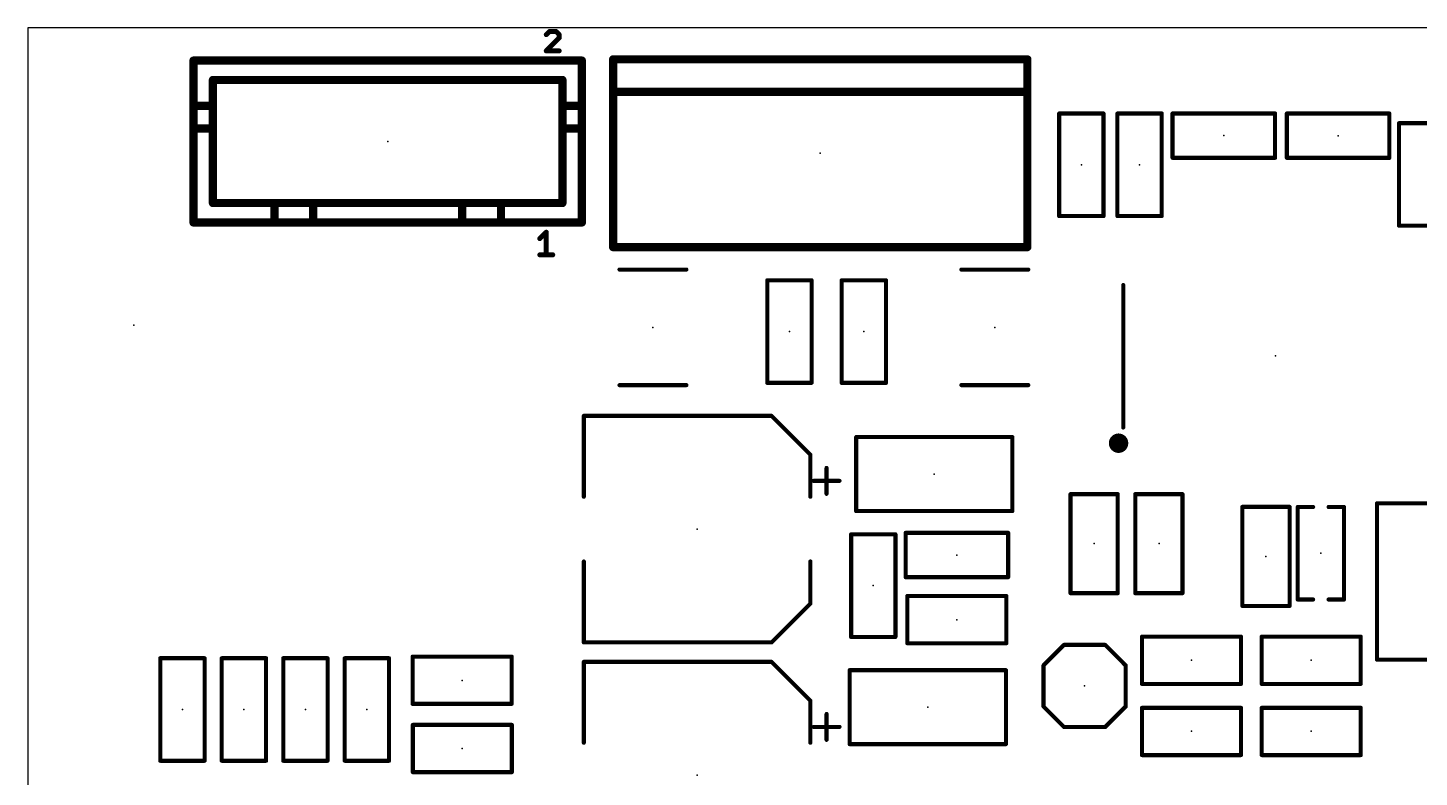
# Model space of a CAD drawing. Extents: x -49 to 146, y -19 to 112.
# Drawn here: x 0 to 42.99, y 78.75 to 101.9 of the extents above; entities that cross this region are included whole.
import ezdxf

# ---------------------------------------------------------------- set-up
doc = ezdxf.new("R2010")
doc.units = 0
for name, color, linetype in [('20', 7, 'CONTINUOUS'), ('21', 253, 'CONTINUOUS'), ('23', 7, 'CONTINUOUS')]:
    doc.layers.add(name, color=color, linetype=linetype)

msp = doc.modelspace()

# ---------------------------------------------------------------- linework, layer by layer
at = {"layer": '20'}
for p, q in [((146.05, 101.9), (0, 101.9)), ((0, 101.9), (0, 0))]:
    msp.add_line(p, q, dxfattribs=at)
at = {"layer": '21'}
for points, const_width in [([(16.018, 101.688), (16.118, 101.788)], 0.1524), ([(16.418, 101.588), (16.018, 101.188)], 0.1524), ([(16.118, 101.788), (16.318, 101.788)], 0.1524), ([(16.318, 101.788), (16.418, 101.688)], 0.1524), ([(16.418, 101.688), (16.418, 101.588)], 0.1524), ([(16.018, 101.188), (16.418, 101.188)], 0.1524), ([(18.083, 100.926), (30.883, 100.926)], 0.254), ([(18.083, 99.926), (18.083, 100.926)], 0.254), ([(30.883, 100.926), (30.883, 99.926)], 0.254), ([(17.118, 100.888), (5.118, 100.888)], 0.254), ([(5.118, 100.888), (5.118, 99.488)], 0.254), ([(17.118, 99.488), (17.118, 100.888)], 0.254), ([(5.718, 99.488), (5.718, 100.288)], 0.254), ([(5.718, 100.288), (16.518, 100.288)], 0.254), ([(16.518, 100.288), (16.518, 99.488)], 0.254), ([(18.083, 95.126), (18.083, 99.926)], 0.254), ([(18.083, 99.926), (30.883, 99.926)], 0.254), ([(30.883, 99.926), (30.883, 95.126)], 0.254), ([(5.118, 99.488), (5.118, 98.788)], 0.254), ([(5.118, 99.488), (5.718, 99.488)], 0.254), ([(5.718, 99.488), (5.718, 98.788)], 0.254), ([(16.518, 99.488), (17.118, 99.488)], 0.254), ([(16.518, 99.488), (16.518, 98.788)], 0.254), ([(17.118, 98.788), (17.118, 99.488)], 0.254), ([(31.865, 96.086), (31.865, 99.254)], 0.127), ([(31.865, 99.254), (33.235, 99.254)], 0.127), ([(33.235, 99.254), (33.235, 96.086)], 0.127), ([(33.665, 96.086), (33.665, 99.254)], 0.127), ([(33.665, 99.254), (35.035, 99.254)], 0.127), ([(35.035, 99.254), (35.035, 96.086)], 0.127), ([(35.3676, 99.2554), (38.5356, 99.2554)], 0.127), ([(35.3676, 97.8854), (35.3676, 99.2554)], 0.127), ([(38.5356, 99.2554), (38.5356, 97.8854)], 0.127), ([(38.8982, 99.2534), (42.0662, 99.2534)], 0.127), ([(38.8982, 97.8834), (38.8982, 99.2534)], 0.127), ([(42.0662, 99.2534), (42.0662, 97.8834)], 0.127), ([(5.118, 98.788), (5.118, 95.888)], 0.254), ([(5.718, 98.788), (5.118, 98.788)], 0.254), ([(5.718, 96.488), (5.718, 98.788)], 0.254), ([(17.118, 98.788), (16.518, 98.788)], 0.254), ([(16.518, 98.788), (16.518, 96.488)], 0.254), ([(17.118, 95.888), (17.118, 98.788)], 0.254), ([(42.365, 95.786), (42.365, 98.954)], 0.127), ([(42.365, 98.954), (43.735, 98.954)], 0.127), ([(38.5356, 97.8854), (35.3676, 97.8854)], 0.127), ([(42.0662, 97.8834), (38.8982, 97.8834)], 0.127), ([(7.618, 96.488), (5.718, 96.488)], 0.254), ([(7.618, 95.888), (7.618, 96.488)], 0.254), ([(7.618, 96.488), (8.818, 96.488)], 0.254), ([(13.418, 96.488), (8.818, 96.488)], 0.254), ([(8.818, 96.488), (8.818, 95.888)], 0.254), ([(13.418, 95.888), (13.418, 96.488)], 0.254), ([(13.418, 96.488), (14.618, 96.488)], 0.254), ([(16.518, 96.488), (14.618, 96.488)], 0.254), ([(14.618, 96.488), (14.618, 95.888)], 0.254), ([(5.118, 95.888), (7.618, 95.888)], 0.254), ([(7.618, 95.888), (8.818, 95.888)], 0.254), ([(8.818, 95.888), (13.418, 95.888)], 0.254), ([(13.418, 95.888), (14.618, 95.888)], 0.254), ([(14.618, 95.888), (17.118, 95.888)], 0.254), ([(33.235, 96.086), (31.865, 96.086)], 0.127), ([(35.035, 96.086), (33.665, 96.086)], 0.127), ([(15.818, 95.388), (16.018, 95.588)], 0.1524), ([(16.018, 95.588), (16.018, 94.888)], 0.1524), ([(43.735, 95.786), (42.365, 95.786)], 0.127), ([(30.883, 95.126), (18.083, 95.126)], 0.254), ([(16.018, 94.888), (15.818, 94.888)], 0.1524), ([(16.018, 94.888), (16.218, 94.888)], 0.1524), ([(18.28, 94.433), (20.348, 94.433)], 0.127), ([(22.845, 94.102), (24.215, 94.102)], 0.127), ([(22.845, 90.934), (22.845, 94.102)], 0.127), ([(24.215, 94.102), (24.215, 90.934)], 0.127), ([(25.145, 94.102), (26.515, 94.102)], 0.127), ([(25.145, 90.934), (25.145, 94.102)], 0.127), ([(26.515, 94.102), (26.515, 90.934)], 0.127), ([(28.844, 94.433), (30.912, 94.433)], 0.127), ([(33.845, 89.555), (33.845, 93.955)], 0.127), ([(20.348, 90.863), (18.28, 90.863)], 0.127), ([(24.215, 90.934), (22.845, 90.934)], 0.127), ([(26.515, 90.934), (25.145, 90.934)], 0.127), ([(30.912, 90.863), (28.844, 90.863)], 0.127), ([(17.178, 89.916), (17.178, 87.416)], 0.127), ([(17.178, 89.916), (22.978, 89.916)], 0.127), ([(22.978, 89.916), (24.178, 88.716)], 0.127), ([(25.593, 86.973), (25.593, 89.259)], 0.127), ([(25.593, 89.259), (30.419, 89.259)], 0.127), ([(30.419, 89.259), (30.419, 86.973)], 0.127), ([(24.178, 87.416), (24.178, 88.716)], 0.127), ([(24.678, 88.306), (24.678, 87.506)], 0.127), ([(25.078, 87.906), (24.278, 87.906)], 0.127), ([(32.215, 87.497), (33.675, 87.497)], 0.127), ([(32.215, 84.443), (32.215, 87.497)], 0.127), ([(33.675, 87.497), (33.675, 84.443)], 0.127), ([(34.215, 87.497), (35.675, 87.497)], 0.127), ([(34.215, 84.443), (34.215, 87.497)], 0.127), ([(35.675, 87.497), (35.675, 84.443)], 0.127), ([(41.684, 82.385), (41.684, 87.211)], 0.127), ([(41.684, 87.211), (44.732, 87.211)], 0.127), ([(30.419, 86.973), (25.593, 86.973)], 0.127), ([(38.985, 87.103), (37.525, 87.103)], 0.127), ([(37.525, 84.043), (37.525, 87.097)], 0.127), ([(38.985, 87.097), (38.985, 84.043)], 0.127), ([(39.7119, 87.0988), (39.2356, 87.0988)], 0.127), ([(39.2356, 87.0988), (39.2356, 84.2412)], 0.127), ([(40.1881, 87.0988), (40.6644, 87.0988)], 0.127), ([(40.6644, 87.0988), (40.6644, 84.2412)], 0.127), ([(25.437, 86.254), (26.807, 86.254)], 0.127), ([(25.437, 83.086), (25.437, 86.254)], 0.127), ([(26.807, 86.254), (26.807, 83.086)], 0.127), ([(27.122, 86.301), (30.29, 86.301)], 0.127), ([(27.122, 84.931), (27.122, 86.301)], 0.127), ([(30.29, 86.301), (30.29, 84.931)], 0.127), ([(17.178, 85.416), (17.178, 82.916)], 0.127), ([(24.178, 84.116), (24.178, 85.416)], 0.127), ([(30.29, 84.931), (27.122, 84.931)], 0.127), ([(27.173, 84.351), (27.173, 82.891)], 0.127), ([(27.179, 84.351), (30.233, 84.351)], 0.127), ([(30.233, 84.351), (30.233, 82.891)], 0.127), ([(32.215, 84.437), (33.675, 84.437)], 0.127), ([(34.215, 84.437), (35.675, 84.437)], 0.127), ([(39.2356, 84.2412), (39.7119, 84.2412)], 0.127), ([(40.6644, 84.2412), (40.1881, 84.2412)], 0.127), ([(22.978, 82.916), (24.178, 84.116)], 0.127), ([(38.985, 84.043), (37.525, 84.043)], 0.127), ([(17.178, 82.916), (22.978, 82.916)], 0.127), ([(26.807, 83.086), (25.437, 83.086)], 0.127), ([(34.423, 83.095), (37.477, 83.095)], 0.127), ([(34.423, 81.635), (34.423, 83.095)], 0.127), ([(37.483, 81.635), (37.483, 83.095)], 0.127), ([(38.123, 83.095), (41.177, 83.095)], 0.127), ([(38.123, 81.635), (38.123, 83.095)], 0.127), ([(41.183, 81.635), (41.183, 83.095)], 0.127), ([(11.889, 82.479), (11.889, 81.019)], 0.127), ([(11.895, 82.479), (14.949, 82.479)], 0.127), ([(14.949, 82.479), (14.949, 81.019)], 0.127), ([(30.233, 82.891), (27.179, 82.891)], 0.127), ([(32.015, 82.84), (31.38, 82.205)], 0.127), ([(32.015, 82.84), (33.285, 82.84)], 0.127), ([(33.285, 82.84), (33.92, 82.205)], 0.127), ([(4.091, 82.428), (5.461, 82.428)], 0.127), ([(4.091, 79.26), (4.091, 82.428)], 0.127), ([(5.461, 82.428), (5.461, 79.26)], 0.127), ([(5.991, 82.428), (7.361, 82.428)], 0.127), ([(5.991, 79.26), (5.991, 82.428)], 0.127), ([(7.361, 82.428), (7.361, 79.26)], 0.127), ([(7.891, 79.26), (7.891, 82.428)], 0.127), ([(7.891, 82.428), (9.261, 82.428)], 0.127), ([(9.261, 82.428), (9.261, 79.26)], 0.127), ([(9.791, 79.26), (9.791, 82.428)], 0.127), ([(9.791, 82.428), (11.161, 82.428)], 0.127), ([(11.161, 82.428), (11.161, 79.26)], 0.127), ([(17.178, 82.316), (17.178, 79.816)], 0.127), ([(17.178, 82.316), (22.978, 82.316)], 0.127), ([(22.978, 82.316), (24.178, 81.116)], 0.127), ([(25.393, 79.773), (25.393, 82.059)], 0.127), ([(25.393, 82.059), (30.219, 82.059)], 0.127), ([(30.219, 82.059), (30.219, 79.773)], 0.127), ([(31.38, 82.205), (31.38, 80.935)], 0.127), ([(33.92, 82.205), (33.92, 80.935)], 0.127), ([(44.732, 82.385), (41.684, 82.385)], 0.127), ([(37.477, 81.635), (34.423, 81.635)], 0.127), ([(41.177, 81.635), (38.123, 81.635)], 0.127), ([(14.949, 81.019), (11.895, 81.019)], 0.127), ([(24.178, 79.816), (24.178, 81.116)], 0.127), ([(31.38, 80.935), (32.015, 80.3)], 0.127), ([(33.92, 80.935), (33.285, 80.3)], 0.127), ([(34.423, 80.895), (37.477, 80.895)], 0.127), ([(34.423, 79.435), (34.423, 80.895)], 0.127), ([(37.483, 79.435), (37.483, 80.895)], 0.127), ([(38.123, 80.895), (41.177, 80.895)], 0.127), ([(38.123, 79.435), (38.123, 80.895)], 0.127), ([(41.183, 79.435), (41.183, 80.895)], 0.127), ([(11.895, 80.369), (14.949, 80.369)], 0.127), ([(11.895, 78.909), (11.895, 80.369)], 0.127), ([(14.955, 78.909), (14.955, 80.369)], 0.127), ([(24.678, 80.706), (24.678, 79.906)], 0.127), ([(25.078, 80.306), (24.278, 80.306)], 0.127), ([(33.285, 80.3), (32.015, 80.3)], 0.127), ([(30.219, 79.773), (25.393, 79.773)], 0.127), ([(5.461, 79.26), (4.091, 79.26)], 0.127), ([(7.361, 79.26), (5.991, 79.26)], 0.127), ([(9.261, 79.26), (7.891, 79.26)], 0.127), ([(11.161, 79.26), (9.791, 79.26)], 0.127), ([(37.477, 79.435), (34.423, 79.435)], 0.127), ([(41.177, 79.435), (38.123, 79.435)], 0.127), ([(14.949, 78.909), (11.895, 78.909)], 0.127)]:
    msp.add_lwpolyline(points, dxfattribs=dict(at, const_width=const_width))
for points, const_width in [([(15.9911, 101.7149, 1), (16.0449, 101.6611)], 0.0762), ([(16.118, 101.8261, 1), (16.118, 101.7499)], 0.0762), ([(16.1449, 101.7611, 1), (16.0911, 101.8149)], 0.0762), ([(16.3449, 101.8149, 1), (16.2911, 101.7611)], 0.0762), ([(16.318, 101.7499, 1), (16.318, 101.8261)], 0.0762), ([(16.4561, 101.688, 1), (16.3799, 101.688)], 0.0762), ([(16.3799, 101.588, 1), (16.4561, 101.588)], 0.0762), ([(16.3911, 101.6611, 1), (16.4449, 101.7149)], 0.0762), ([(16.4449, 101.5611, 1), (16.3911, 101.6149)], 0.0762), ([(16.018, 101.2261, 1), (16.018, 101.1499)], 0.0762), ([(15.9911, 101.2149, 1), (16.0449, 101.1611)], 0.0762), ([(16.418, 101.1499, 1), (16.418, 101.2261)], 0.0762), ([(18.083, 100.9895, 1), (18.083, 100.8625)], 0.127), ([(18.1465, 100.926, 1), (18.0195, 100.926)], 0.127), ([(30.9465, 100.926, 1), (30.8195, 100.926)], 0.127), ([(30.883, 100.8625, 1), (30.883, 100.9895)], 0.127), ([(5.118, 100.9515, 1), (5.118, 100.8245)], 0.127), ([(5.1815, 100.888, 1), (5.0545, 100.888)], 0.127), ([(17.1815, 100.888, 1), (17.0545, 100.888)], 0.127), ([(17.118, 100.8245, 1), (17.118, 100.9515)], 0.127), ([(5.7815, 100.288, 1), (5.6545, 100.288)], 0.127), ([(5.718, 100.3515, 1), (5.718, 100.2245)], 0.127), ([(16.5815, 100.288, 1), (16.4545, 100.288)], 0.127), ([(16.518, 100.2245, 1), (16.518, 100.3515)], 0.127), ([(18.1465, 99.926, 1), (18.0195, 99.926)], 0.127), ([(18.083, 99.9895, 1), (18.083, 99.8625)], 0.127), ([(18.0195, 99.926, 1), (18.1465, 99.926)], 0.127), ([(30.9465, 99.926, 1), (30.8195, 99.926)], 0.127), ([(30.8195, 99.926, 1), (30.9465, 99.926)], 0.127), ([(30.883, 99.8625, 1), (30.883, 99.9895)], 0.127), ([(5.1815, 99.488, 1), (5.0545, 99.488)], 0.127), ([(5.118, 99.5515, 1), (5.118, 99.4245)], 0.127), ([(5.0545, 99.488, 1), (5.1815, 99.488)], 0.127), ([(5.7815, 99.488, 1), (5.6545, 99.488)], 0.127), ([(5.6545, 99.488, 1), (5.7815, 99.488)], 0.127), ([(5.718, 99.4245, 1), (5.718, 99.5515)], 0.127), ([(16.518, 99.5515, 1), (16.518, 99.4245)], 0.127), ([(16.5815, 99.488, 1), (16.4545, 99.488)], 0.127), ([(16.4545, 99.488, 1), (16.5815, 99.488)], 0.127), ([(17.1815, 99.488, 1), (17.0545, 99.488)], 0.127), ([(17.0545, 99.488, 1), (17.1815, 99.488)], 0.127), ([(17.118, 99.4245, 1), (17.118, 99.5515)], 0.127), ([(31.865, 99.2858, 1), (31.865, 99.2223)], 0.0635), ([(31.8968, 99.254, 1), (31.8333, 99.254)], 0.0635), ([(33.2668, 99.254, 1), (33.2032, 99.254)], 0.0635), ([(33.235, 99.2223, 1), (33.235, 99.2858)], 0.0635), ([(33.6968, 99.254, 1), (33.6332, 99.254)], 0.0635), ([(33.665, 99.2858, 1), (33.665, 99.2223)], 0.0635), ([(35.0668, 99.254, 1), (35.0033, 99.254)], 0.0635), ([(35.035, 99.2223, 1), (35.035, 99.2858)], 0.0635), ([(35.3676, 99.2872, 1), (35.3676, 99.2237)], 0.0635), ([(35.3994, 99.2554, 1), (35.3359, 99.2554)], 0.0635), ([(38.5674, 99.2554, 1), (38.5038, 99.2554)], 0.0635), ([(38.5356, 99.2237, 1), (38.5356, 99.2872)], 0.0635), ([(38.8982, 99.2852, 1), (38.8982, 99.2216)], 0.0635), ([(38.93, 99.2534, 1), (38.8665, 99.2534)], 0.0635), ([(42.098, 99.2534, 1), (42.0344, 99.2534)], 0.0635), ([(42.0662, 99.2216, 1), (42.0662, 99.2852)], 0.0635), ([(5.1815, 98.788, 1), (5.0545, 98.788)], 0.127), ([(5.118, 98.8515, 1), (5.118, 98.7245)], 0.127), ([(5.7815, 98.788, 1), (5.6545, 98.788)], 0.127), ([(5.718, 98.7245, 1), (5.718, 98.8515)], 0.127), ([(16.518, 98.8515, 1), (16.518, 98.7245)], 0.127), ([(16.5815, 98.788, 1), (16.4545, 98.788)], 0.127), ([(17.1815, 98.788, 1), (17.0545, 98.788)], 0.127), ([(17.118, 98.7245, 1), (17.118, 98.8515)], 0.127), ([(42.3968, 98.954, 1), (42.3332, 98.954)], 0.0635), ([(42.365, 98.9858, 1), (42.365, 98.9223)], 0.0635), ([(5.0545, 98.788, 1), (5.1815, 98.788)], 0.127), ([(5.6545, 98.788, 1), (5.7815, 98.788)], 0.127), ([(16.4545, 98.788, 1), (16.5815, 98.788)], 0.127), ([(17.0545, 98.788, 1), (17.1815, 98.788)], 0.127), ([(35.3676, 97.9172, 1), (35.3676, 97.8537)], 0.0635), ([(35.3359, 97.8854, 1), (35.3994, 97.8854)], 0.0635), ([(38.5038, 97.8854, 1), (38.5674, 97.8854)], 0.0635), ([(38.5356, 97.8537, 1), (38.5356, 97.9172)], 0.0635), ([(38.8982, 97.9152, 1), (38.8982, 97.8517)], 0.0635), ([(38.8665, 97.8834, 1), (38.93, 97.8834)], 0.0635), ([(42.0344, 97.8834, 1), (42.098, 97.8834)], 0.0635), ([(42.0662, 97.8517, 1), (42.0662, 97.9152)], 0.0635), ([(5.718, 96.5515, 1), (5.718, 96.4245)], 0.127), ([(5.6545, 96.488, 1), (5.7815, 96.488)], 0.127), ([(7.6815, 96.488, 1), (7.5545, 96.488)], 0.127), ([(7.618, 96.5515, 1), (7.618, 96.4245)], 0.127), ([(7.618, 96.4245, 1), (7.618, 96.5515)], 0.127), ([(8.818, 96.5515, 1), (8.818, 96.4245)], 0.127), ([(8.8815, 96.488, 1), (8.7545, 96.488)], 0.127), ([(8.818, 96.4245, 1), (8.818, 96.5515)], 0.127), ([(13.4815, 96.488, 1), (13.3545, 96.488)], 0.127), ([(13.418, 96.5515, 1), (13.418, 96.4245)], 0.127), ([(13.418, 96.4245, 1), (13.418, 96.5515)], 0.127), ([(14.618, 96.5515, 1), (14.618, 96.4245)], 0.127), ([(14.6815, 96.488, 1), (14.5545, 96.488)], 0.127), ([(14.618, 96.4245, 1), (14.618, 96.5515)], 0.127), ([(16.4545, 96.488, 1), (16.5815, 96.488)], 0.127), ([(16.518, 96.4245, 1), (16.518, 96.5515)], 0.127), ([(5.118, 95.9515, 1), (5.118, 95.8245)], 0.127), ([(5.0545, 95.888, 1), (5.1815, 95.888)], 0.127), ([(7.618, 95.9515, 1), (7.618, 95.8245)], 0.127), ([(7.5545, 95.888, 1), (7.6815, 95.888)], 0.127), ([(7.618, 95.8245, 1), (7.618, 95.9515)], 0.127), ([(8.818, 95.9515, 1), (8.818, 95.8245)], 0.127), ([(8.7545, 95.888, 1), (8.8815, 95.888)], 0.127), ([(8.818, 95.8245, 1), (8.818, 95.9515)], 0.127), ([(13.418, 95.9515, 1), (13.418, 95.8245)], 0.127), ([(13.3545, 95.888, 1), (13.4815, 95.888)], 0.127), ([(13.418, 95.8245, 1), (13.418, 95.9515)], 0.127), ([(14.618, 95.9515, 1), (14.618, 95.8245)], 0.127), ([(14.5545, 95.888, 1), (14.6815, 95.888)], 0.127), ([(14.618, 95.8245, 1), (14.618, 95.9515)], 0.127), ([(17.0545, 95.888, 1), (17.1815, 95.888)], 0.127), ([(17.118, 95.8245, 1), (17.118, 95.9515)], 0.127), ([(31.865, 96.1178, 1), (31.865, 96.0542)], 0.0635), ([(31.8333, 96.086, 1), (31.8968, 96.086)], 0.0635), ([(33.2032, 96.086, 1), (33.2668, 96.086)], 0.0635), ([(33.235, 96.0542, 1), (33.235, 96.1178)], 0.0635), ([(33.665, 96.1178, 1), (33.665, 96.0542)], 0.0635), ([(33.6332, 96.086, 1), (33.6968, 96.086)], 0.0635), ([(35.0033, 96.086, 1), (35.0668, 96.086)], 0.0635), ([(35.035, 96.0542, 1), (35.035, 96.1178)], 0.0635), ([(15.7911, 95.4149, 1), (15.8449, 95.3611)], 0.0762), ([(16.0561, 95.588, 1), (15.9799, 95.588)], 0.0762), ([(16.0449, 95.5611, 1), (15.9911, 95.6149)], 0.0762), ([(42.365, 95.8178, 1), (42.365, 95.7542)], 0.0635), ([(42.3332, 95.786, 1), (42.3968, 95.786)], 0.0635), ([(18.083, 95.1895, 1), (18.083, 95.0625)], 0.127), ([(18.0195, 95.126, 1), (18.1465, 95.126)], 0.127), ([(30.8195, 95.126, 1), (30.9465, 95.126)], 0.127), ([(30.883, 95.0625, 1), (30.883, 95.1895)], 0.127), ([(15.818, 94.9261, 1), (15.818, 94.8499)], 0.0762), ([(16.018, 94.9261, 1), (16.018, 94.8499)], 0.0762), ([(15.9799, 94.888, 1), (16.0561, 94.888)], 0.0762), ([(16.018, 94.8499, 1), (16.018, 94.9261)], 0.0762), ([(16.218, 94.8499, 1), (16.218, 94.9261)], 0.0762), ([(18.28, 94.4648, 1), (18.28, 94.4013)], 0.0635), ([(20.348, 94.4013, 1), (20.348, 94.4648)], 0.0635), ([(22.845, 94.1338, 1), (22.845, 94.0703)], 0.0635), ([(22.8768, 94.102, 1), (22.8133, 94.102)], 0.0635), ([(24.2467, 94.102, 1), (24.1833, 94.102)], 0.0635), ([(24.215, 94.0703, 1), (24.215, 94.1338)], 0.0635), ([(25.145, 94.1338, 1), (25.145, 94.0703)], 0.0635), ([(25.1767, 94.102, 1), (25.1133, 94.102)], 0.0635), ([(26.5467, 94.102, 1), (26.4833, 94.102)], 0.0635), ([(26.515, 94.0703, 1), (26.515, 94.1338)], 0.0635), ([(28.844, 94.4648, 1), (28.844, 94.4013)], 0.0635), ([(30.912, 94.4013, 1), (30.912, 94.4648)], 0.0635), ([(33.8768, 93.955, 1), (33.8132, 93.955)], 0.0635), ([(18.28, 90.8948, 1), (18.28, 90.8312)], 0.0635), ([(20.348, 90.8312, 1), (20.348, 90.8948)], 0.0635), ([(22.845, 90.9657, 1), (22.845, 90.9022)], 0.0635), ([(22.8133, 90.934, 1), (22.8768, 90.934)], 0.0635), ([(24.1833, 90.934, 1), (24.2467, 90.934)], 0.0635), ([(24.215, 90.9022, 1), (24.215, 90.9657)], 0.0635), ([(25.145, 90.9657, 1), (25.145, 90.9022)], 0.0635), ([(25.1133, 90.934, 1), (25.1767, 90.934)], 0.0635), ([(26.4833, 90.934, 1), (26.5467, 90.934)], 0.0635), ([(26.515, 90.9022, 1), (26.515, 90.9657)], 0.0635), ([(28.844, 90.8948, 1), (28.844, 90.8312)], 0.0635), ([(30.912, 90.8312, 1), (30.912, 90.8948)], 0.0635), ([(17.178, 89.9478, 1), (17.178, 89.8843)], 0.0635), ([(17.2097, 89.916, 1), (17.1463, 89.916)], 0.0635), ([(23.0005, 89.9385, 1), (22.9555, 89.8935)], 0.0635), ([(22.978, 89.8843, 1), (22.978, 89.9478)], 0.0635), ([(33.8132, 89.555, 1), (33.8768, 89.555)], 0.0635), ([(25.593, 89.2908, 1), (25.593, 89.2272)], 0.0635), ([(25.6247, 89.259, 1), (25.5613, 89.259)], 0.0635), ([(30.4507, 89.259, 1), (30.3873, 89.259)], 0.0635), ([(30.419, 89.2272, 1), (30.419, 89.2908)], 0.0635), ([(33.7, 88.92, 1), (33.7, 89.22, 1), (33.7, 88.92)], 0.3), ([(24.2097, 88.716, 1), (24.1463, 88.716)], 0.0635), ([(24.1555, 88.6935, 1), (24.2005, 88.7385)], 0.0635), ([(24.7097, 88.306, 1), (24.6463, 88.306)], 0.0635), ([(24.278, 87.9378, 1), (24.278, 87.8743)], 0.0635), ([(25.078, 87.8743, 1), (25.078, 87.9378)], 0.0635), ([(17.1463, 87.416, 1), (17.2097, 87.416)], 0.0635), ([(24.1463, 87.416, 1), (24.2097, 87.416)], 0.0635), ([(24.6463, 87.506, 1), (24.7097, 87.506)], 0.0635), ([(32.215, 87.5288, 1), (32.215, 87.4652)], 0.0635), ([(32.2468, 87.497, 1), (32.1833, 87.497)], 0.0635), ([(33.7068, 87.497, 1), (33.6433, 87.497)], 0.0635), ([(33.675, 87.4652, 1), (33.675, 87.5288)], 0.0635), ([(34.215, 87.5288, 1), (34.215, 87.4652)], 0.0635), ([(34.2468, 87.497, 1), (34.1833, 87.497)], 0.0635), ([(35.7068, 87.497, 1), (35.6433, 87.497)], 0.0635), ([(35.675, 87.4652, 1), (35.675, 87.5288)], 0.0635), ([(41.684, 87.2428, 1), (41.684, 87.1792)], 0.0635), ([(41.7158, 87.211, 1), (41.6523, 87.211)], 0.0635), ([(25.593, 87.0048, 1), (25.593, 86.9412)], 0.0635), ([(25.5613, 86.973, 1), (25.6247, 86.973)], 0.0635), ([(30.3873, 86.973, 1), (30.4507, 86.973)], 0.0635), ([(30.419, 86.9412, 1), (30.419, 87.0048)], 0.0635), ([(37.5568, 87.097, 1), (37.4932, 87.097)], 0.0635), ([(37.525, 87.1348, 1), (37.525, 87.0713)], 0.0635), ([(39.0168, 87.097, 1), (38.9532, 87.097)], 0.0635), ([(38.985, 87.0713, 1), (38.985, 87.1348)], 0.0635), ([(39.2356, 87.1305, 1), (39.2356, 87.067)], 0.0635), ([(39.2674, 87.0988, 1), (39.2039, 87.0988)], 0.0635), ([(39.7119, 87.067, 1), (39.7119, 87.1305)], 0.0635), ([(40.1881, 87.1305, 1), (40.1881, 87.067)], 0.0635), ([(40.6962, 87.0988, 1), (40.6326, 87.0988)], 0.0635), ([(40.6644, 87.067, 1), (40.6644, 87.1305)], 0.0635), ([(25.437, 86.2858, 1), (25.437, 86.2223)], 0.0635), ([(25.4688, 86.254, 1), (25.4053, 86.254)], 0.0635), ([(26.8388, 86.254, 1), (26.7753, 86.254)], 0.0635), ([(26.807, 86.2223, 1), (26.807, 86.2858)], 0.0635), ([(27.122, 86.3328, 1), (27.122, 86.2692)], 0.0635), ([(27.1537, 86.301, 1), (27.0903, 86.301)], 0.0635), ([(30.3218, 86.301, 1), (30.2583, 86.301)], 0.0635), ([(30.29, 86.2692, 1), (30.29, 86.3328)], 0.0635), ([(17.2097, 85.416, 1), (17.1463, 85.416)], 0.0635), ([(24.2097, 85.416, 1), (24.1463, 85.416)], 0.0635), ([(27.122, 84.9627, 1), (27.122, 84.8992)], 0.0635), ([(27.0903, 84.931, 1), (27.1537, 84.931)], 0.0635), ([(30.2583, 84.931, 1), (30.3218, 84.931)], 0.0635), ([(30.29, 84.8992, 1), (30.29, 84.9627)], 0.0635), ([(27.2048, 84.351, 1), (27.1413, 84.351)], 0.0635), ([(27.179, 84.3828, 1), (27.179, 84.3192)], 0.0635), ([(30.2647, 84.351, 1), (30.2013, 84.351)], 0.0635), ([(30.233, 84.3192, 1), (30.233, 84.3828)], 0.0635), ([(32.215, 84.4688, 1), (32.215, 84.4052)], 0.0635), ([(32.1833, 84.443, 1), (32.2468, 84.443)], 0.0635), ([(33.6433, 84.443, 1), (33.7068, 84.443)], 0.0635), ([(33.675, 84.4052, 1), (33.675, 84.4688)], 0.0635), ([(34.215, 84.4688, 1), (34.215, 84.4052)], 0.0635), ([(34.1833, 84.443, 1), (34.2468, 84.443)], 0.0635), ([(35.6433, 84.443, 1), (35.7068, 84.443)], 0.0635), ([(35.675, 84.4052, 1), (35.675, 84.4688)], 0.0635), ([(39.2356, 84.273, 1), (39.2356, 84.2095)], 0.0635), ([(39.2039, 84.2412, 1), (39.2674, 84.2412)], 0.0635), ([(39.7119, 84.2095, 1), (39.7119, 84.273)], 0.0635), ([(40.1881, 84.273, 1), (40.1881, 84.2095)], 0.0635), ([(40.6326, 84.2412, 1), (40.6962, 84.2412)], 0.0635), ([(40.6644, 84.2095, 1), (40.6644, 84.273)], 0.0635), ([(24.1463, 84.116, 1), (24.2097, 84.116)], 0.0635), ([(24.2005, 84.0935, 1), (24.1555, 84.1385)], 0.0635), ([(37.4932, 84.043, 1), (37.5568, 84.043)], 0.0635), ([(37.525, 84.0748, 1), (37.525, 84.0113)], 0.0635), ([(38.9532, 84.043, 1), (39.0168, 84.043)], 0.0635), ([(38.985, 84.0113, 1), (38.985, 84.0748)], 0.0635), ([(17.178, 82.9478, 1), (17.178, 82.8843)], 0.0635), ([(22.9555, 82.9385, 1), (23.0005, 82.8935)], 0.0635), ([(22.978, 82.8843, 1), (22.978, 82.9478)], 0.0635), ([(25.437, 83.1178, 1), (25.437, 83.0542)], 0.0635), ([(25.4053, 83.086, 1), (25.4688, 83.086)], 0.0635), ([(26.7753, 83.086, 1), (26.8388, 83.086)], 0.0635), ([(26.807, 83.0542, 1), (26.807, 83.1178)], 0.0635), ([(34.423, 83.1268, 1), (34.423, 83.0632)], 0.0635), ([(34.4548, 83.095, 1), (34.3912, 83.095)], 0.0635), ([(37.5148, 83.095, 1), (37.4513, 83.095)], 0.0635), ([(37.477, 83.0632, 1), (37.477, 83.1268)], 0.0635), ([(38.123, 83.1268, 1), (38.123, 83.0632)], 0.0635), ([(38.1548, 83.095, 1), (38.0913, 83.095)], 0.0635), ([(41.2148, 83.095, 1), (41.1512, 83.095)], 0.0635), ([(41.177, 83.0632, 1), (41.177, 83.1268)], 0.0635), ([(11.9208, 82.479, 1), (11.8573, 82.479)], 0.0635), ([(11.895, 82.5108, 1), (11.895, 82.4472)], 0.0635), ([(14.9808, 82.479, 1), (14.9172, 82.479)], 0.0635), ([(14.949, 82.4472, 1), (14.949, 82.5108)], 0.0635), ([(17.1463, 82.916, 1), (17.2097, 82.916)], 0.0635), ([(27.1413, 82.891, 1), (27.2048, 82.891)], 0.0635), ([(27.179, 82.9228, 1), (27.179, 82.8593)], 0.0635), ([(30.2013, 82.891, 1), (30.2647, 82.891)], 0.0635), ([(30.233, 82.8593, 1), (30.233, 82.9228)], 0.0635), ([(32.015, 82.8718, 1), (32.015, 82.8083)], 0.0635), ([(32.0375, 82.8175, 1), (31.9925, 82.8625)], 0.0635), ([(33.3075, 82.8625, 1), (33.2625, 82.8175)], 0.0635), ([(33.285, 82.8083, 1), (33.285, 82.8718)], 0.0635), ([(4.091, 82.4597, 1), (4.091, 82.3962)], 0.0635), ([(4.1227, 82.428, 1), (4.0593, 82.428)], 0.0635), ([(5.4928, 82.428, 1), (5.4293, 82.428)], 0.0635), ([(5.461, 82.3962, 1), (5.461, 82.4597)], 0.0635), ([(5.991, 82.4597, 1), (5.991, 82.3962)], 0.0635), ([(6.0228, 82.428, 1), (5.9593, 82.428)], 0.0635), ([(7.3928, 82.428, 1), (7.3293, 82.428)], 0.0635), ([(7.361, 82.3962, 1), (7.361, 82.4597)], 0.0635), ([(7.891, 82.4597, 1), (7.891, 82.3962)], 0.0635), ([(7.9227, 82.428, 1), (7.8593, 82.428)], 0.0635), ([(9.2928, 82.428, 1), (9.2293, 82.428)], 0.0635), ([(9.261, 82.3962, 1), (9.261, 82.4597)], 0.0635), ([(9.8228, 82.428, 1), (9.7592, 82.428)], 0.0635), ([(9.791, 82.4597, 1), (9.791, 82.3962)], 0.0635), ([(11.1928, 82.428, 1), (11.1293, 82.428)], 0.0635), ([(11.161, 82.3962, 1), (11.161, 82.4597)], 0.0635), ([(17.178, 82.3478, 1), (17.178, 82.2843)], 0.0635), ([(17.2097, 82.316, 1), (17.1463, 82.316)], 0.0635), ([(23.0005, 82.3385, 1), (22.9555, 82.2935)], 0.0635), ([(22.978, 82.2843, 1), (22.978, 82.3478)], 0.0635), ([(25.393, 82.0907, 1), (25.393, 82.0272)], 0.0635), ([(25.4247, 82.059, 1), (25.3613, 82.059)], 0.0635), ([(30.2508, 82.059, 1), (30.1873, 82.059)], 0.0635), ([(30.219, 82.0272, 1), (30.219, 82.0907)], 0.0635), ([(31.3575, 82.2275, 1), (31.4025, 82.1825)], 0.0635), ([(31.4118, 82.205, 1), (31.3483, 82.205)], 0.0635), ([(33.9518, 82.205, 1), (33.8882, 82.205)], 0.0635), ([(33.8975, 82.1825, 1), (33.9425, 82.2275)], 0.0635), ([(41.684, 82.4168, 1), (41.684, 82.3533)], 0.0635), ([(41.6523, 82.385, 1), (41.7158, 82.385)], 0.0635), ([(34.423, 81.6668, 1), (34.423, 81.6033)], 0.0635), ([(37.477, 81.6033, 1), (37.477, 81.6668)], 0.0635), ([(38.123, 81.6668, 1), (38.123, 81.6033)], 0.0635), ([(41.177, 81.6033, 1), (41.177, 81.6668)], 0.0635), ([(34.3912, 81.635, 1), (34.4548, 81.635)], 0.0635), ([(37.4513, 81.635, 1), (37.5148, 81.635)], 0.0635), ([(38.0913, 81.635, 1), (38.1548, 81.635)], 0.0635), ([(41.1512, 81.635, 1), (41.2148, 81.635)], 0.0635), ([(11.8573, 81.019, 1), (11.9208, 81.019)], 0.0635), ([(11.895, 81.0508, 1), (11.895, 80.9873)], 0.0635), ([(14.9172, 81.019, 1), (14.9808, 81.019)], 0.0635), ([(14.949, 80.9873, 1), (14.949, 81.0508)], 0.0635), ([(24.2097, 81.116, 1), (24.1463, 81.116)], 0.0635), ([(24.1555, 81.0935, 1), (24.2005, 81.1385)], 0.0635), ([(31.4025, 80.9575, 1), (31.3575, 80.9125)], 0.0635), ([(31.3483, 80.935, 1), (31.4118, 80.935)], 0.0635), ([(33.8882, 80.935, 1), (33.9518, 80.935)], 0.0635), ([(33.9425, 80.9125, 1), (33.8975, 80.9575)], 0.0635), ([(34.4548, 80.895, 1), (34.3912, 80.895)], 0.0635), ([(34.423, 80.9268, 1), (34.423, 80.8633)], 0.0635), ([(37.5148, 80.895, 1), (37.4513, 80.895)], 0.0635), ([(37.477, 80.8633, 1), (37.477, 80.9268)], 0.0635), ([(38.123, 80.9268, 1), (38.123, 80.8633)], 0.0635), ([(38.1548, 80.895, 1), (38.0913, 80.895)], 0.0635), ([(41.2148, 80.895, 1), (41.1512, 80.895)], 0.0635), ([(41.177, 80.8633, 1), (41.177, 80.9268)], 0.0635), ([(11.895, 80.4008, 1), (11.895, 80.3372)], 0.0635), ([(11.9268, 80.369, 1), (11.8633, 80.369)], 0.0635), ([(14.9868, 80.369, 1), (14.9232, 80.369)], 0.0635), ([(14.949, 80.3372, 1), (14.949, 80.4008)], 0.0635), ([(24.7097, 80.706, 1), (24.6463, 80.706)], 0.0635), ([(24.278, 80.3377, 1), (24.278, 80.2742)], 0.0635), ([(25.078, 80.2742, 1), (25.078, 80.3377)], 0.0635), ([(32.015, 80.3317, 1), (32.015, 80.2682)], 0.0635), ([(31.9925, 80.2775, 1), (32.0375, 80.3225)], 0.0635), ([(33.2625, 80.3225, 1), (33.3075, 80.2775)], 0.0635), ([(33.285, 80.2682, 1), (33.285, 80.3317)], 0.0635), ([(17.1463, 79.816, 1), (17.2097, 79.816)], 0.0635), ([(24.1463, 79.816, 1), (24.2097, 79.816)], 0.0635), ([(24.6463, 79.906, 1), (24.7097, 79.906)], 0.0635), ([(25.393, 79.8048, 1), (25.393, 79.7413)], 0.0635), ([(25.3613, 79.773, 1), (25.4247, 79.773)], 0.0635), ([(30.1873, 79.773, 1), (30.2508, 79.773)], 0.0635), ([(30.219, 79.7413, 1), (30.219, 79.8048)], 0.0635), ([(4.091, 79.2918, 1), (4.091, 79.2283)], 0.0635), ([(4.0593, 79.26, 1), (4.1227, 79.26)], 0.0635), ([(5.4293, 79.26, 1), (5.4928, 79.26)], 0.0635), ([(5.461, 79.2283, 1), (5.461, 79.2918)], 0.0635), ([(5.991, 79.2918, 1), (5.991, 79.2283)], 0.0635), ([(5.9593, 79.26, 1), (6.0228, 79.26)], 0.0635), ([(7.3293, 79.26, 1), (7.3928, 79.26)], 0.0635), ([(7.361, 79.2283, 1), (7.361, 79.2918)], 0.0635), ([(7.891, 79.2918, 1), (7.891, 79.2283)], 0.0635), ([(7.8593, 79.26, 1), (7.9227, 79.26)], 0.0635), ([(9.2293, 79.26, 1), (9.2928, 79.26)], 0.0635), ([(9.261, 79.2283, 1), (9.261, 79.2918)], 0.0635), ([(9.7592, 79.26, 1), (9.8228, 79.26)], 0.0635), ([(9.791, 79.2918, 1), (9.791, 79.2283)], 0.0635), ([(11.1293, 79.26, 1), (11.1928, 79.26)], 0.0635), ([(11.161, 79.2283, 1), (11.161, 79.2918)], 0.0635), ([(34.423, 79.4668, 1), (34.423, 79.4032)], 0.0635), ([(34.3912, 79.435, 1), (34.4548, 79.435)], 0.0635), ([(37.4513, 79.435, 1), (37.5148, 79.435)], 0.0635), ([(37.477, 79.4032, 1), (37.477, 79.4668)], 0.0635), ([(38.123, 79.4668, 1), (38.123, 79.4032)], 0.0635), ([(38.0913, 79.435, 1), (38.1548, 79.435)], 0.0635), ([(41.1512, 79.435, 1), (41.2148, 79.435)], 0.0635), ([(41.177, 79.4032, 1), (41.177, 79.4668)], 0.0635), ([(11.895, 78.9408, 1), (11.895, 78.8773)], 0.0635), ([(11.8633, 78.909, 1), (11.9268, 78.909)], 0.0635), ([(14.9232, 78.909, 1), (14.9868, 78.909)], 0.0635), ([(14.949, 78.8773, 1), (14.949, 78.9408)], 0.0635)]:
    msp.add_lwpolyline(points, format="xyb", dxfattribs=dict(at, const_width=const_width))
at = {"layer": '23'}
for p in [(36.9516, 98.5704), (40.4822, 98.5684), (11.118, 98.388), (24.483, 98.026), (32.55, 97.67), (34.35, 97.67), (3.278, 92.7185), (19.314, 92.648), (23.53, 92.518), (25.83, 92.518), (29.878, 92.648), (38.55, 91.77), (28.006, 88.116), (20.678, 86.416), (28.706, 85.616), (32.95, 85.97), (34.95, 85.97), (38.25, 85.57), (39.95, 85.67), (26.122, 84.67), (28.706, 83.616), (35.95, 82.37), (39.65, 82.37), (13.422, 81.744), (32.65, 81.57), (4.776, 80.844), (6.676, 80.844), (8.576, 80.844), (10.476, 80.844), (27.806, 80.916), (35.95, 80.17), (39.65, 80.17), (13.422, 79.644), (20.678, 78.816)]:
    msp.add_point(p, dxfattribs=at)

doc.saveas('drawing.dxf')
